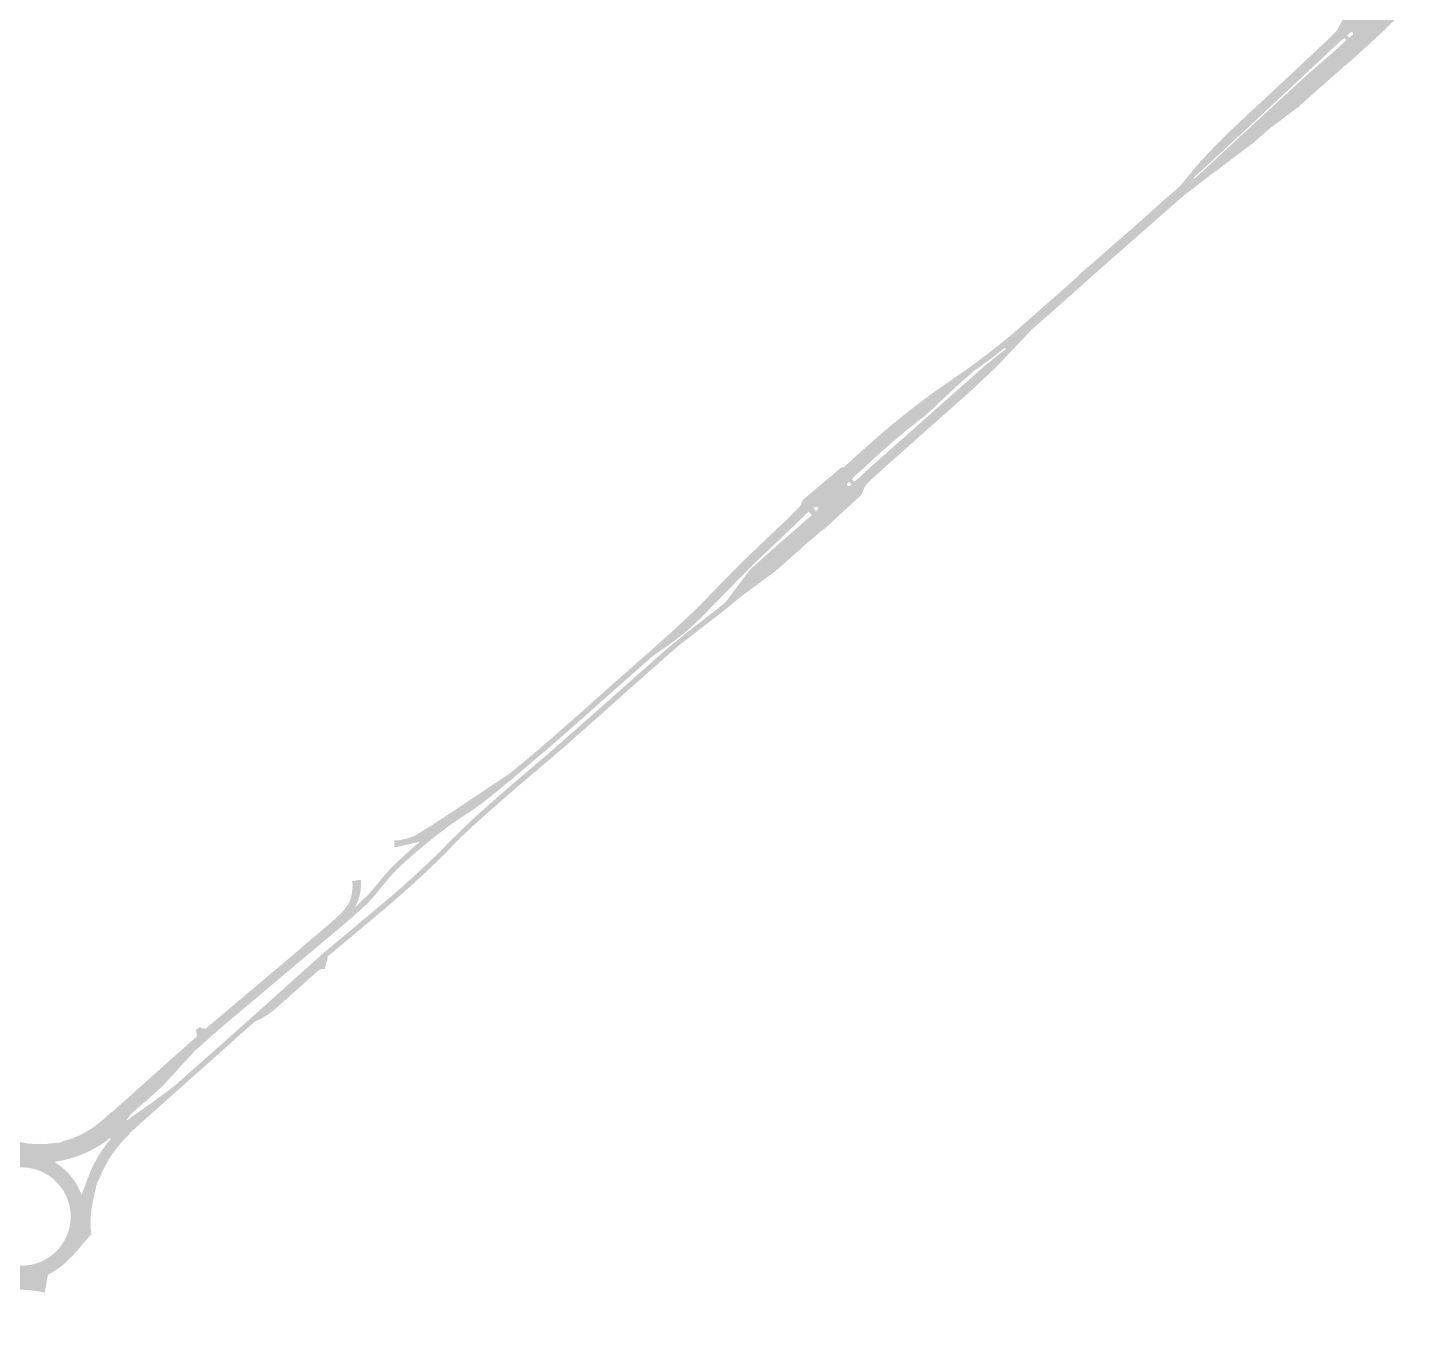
# Model space of a CAD drawing. Header units: inches. Extents: x 96913 to 101138, y 436495 to 440829.
# Drawn here: x 98692 to 99771, y 437632 to 438643 of the extents above; entities that cross this region are included whole.
import ezdxf

# ---------------------------------------------------------------- set-up
doc = ezdxf.new("R2010")
doc.units = ezdxf.units.IN
doc.header["$MEASUREMENT"] = 0

msp = doc.modelspace()

# ---------------------------------------------------------------- hatches: boundary and pattern name
h = msp.add_hatch(color=256)
h.paths.add_polyline_path([(99610, 438519.8), (99606.9, 438524), (99608.1, 438525.1), (99608.1, 438525.1), (99608.2, 438525.3), (99608.2, 438525.3), (99615.2, 438531.7), (99635.8, 438550.8), (99654.7, 438568.2), (99674.6, 438586.5), (99686.5, 438597.4), (99692.4, 438602.9), (99695.6, 438605.8), (99701.6, 438611), (99713.9, 438621.8), (99723.8, 438630.6), (99726.9, 438633.4), (99725.3, 438635.3), (99722.1, 438632.5), (99721.3, 438631.7), (99715.9, 438637.4), (99716.8, 438638.3), (99718.5, 438640), (99718.9, 438640.4), (99719.2, 438640.8), (99719.5, 438641.2), (99719.8, 438641.6), (99720, 438642), (99721.3, 438644.5), (99721.6, 438645.1), (99723, 438647.5), (99723, 438647.4), (99723.9, 438649.5), (99736.2, 438660.3), (99736.9, 438659.3), (99737.1, 438659.1), (99737.5, 438658.9), (99738, 438658.9), (99738.4, 438659.1), (99738.6, 438659.5), (99738.7, 438659.9), (99738.6, 438660.3), (99737.7, 438661.6), (99753.3, 438676), (99753.4, 438676), (99763.6, 438665.2), (99760.4, 438662.4), (99762.4, 438660.2), (99765.5, 438663), (99771, 438656.9), (99770.8, 438656.7), (99770.6, 438656.5), (99770.4, 438656.2), (99770.1, 438655.8), (99769.9, 438655.3), (99769.6, 438654.9), (99769.4, 438654.5), (99769.2, 438654), (99769, 438653.6), (99768.9, 438653.2), (99753.4, 438638.2), (99733.3, 438619.9), (99733.1, 438619.7), (99732.5, 438619.2), (99729.2, 438616.3), (99717.7, 438606.3), (99710.5, 438600), (99710.3, 438599.8), (99707.9, 438597.7), (99706.2, 438596.3), (99698.1, 438589), (99696.8, 438587.8), (99690.1, 438581.9), (99689.4, 438581.2), (99688.6, 438580.6), (99680.8, 438574.8), (99679.2, 438573.5), (99672.3, 438568.3), (99667.2, 438564.5), (99665.6, 438563.2), (99664.5, 438562.4), (99662.1, 438560.2), (99655.9, 438554.6), (99655, 438553.8), (99647.3, 438548), (99638.8, 438541.6), (99633.7, 438537.7), (99631.6, 438536.1), (99620.3, 438527.7), (99614.5, 438523.2), (99611.7, 438521.1), (99610, 438519.8)], flags=0)
h.paths.add_polyline_path([(99729.1, 438635.3), (99731.6, 438637.3), (99731.7, 438637.5), (99731.7, 438637.5), (99731.8, 438637.5), (99731.8, 438637.5), (99731.8, 438637.5), (99731.8, 438637.5), (99731.8, 438637.5), (99731.9, 438637.6), (99731.9, 438637.6), (99731.9, 438637.6), (99732, 438637.8), (99732.2, 438638.1), (99732.3, 438638.6), (99732.3, 438638.8), (99732.2, 438638.8), (99732.2, 438638.8), (99732.2, 438638.9), (99732.2, 438639), (99732.1, 438639.4), (99731.8, 438639.7), (99731.4, 438639.9), (99730.9, 438639.9), (99730.5, 438639.8), (99727.5, 438637.2), (99729.1, 438635.3)], flags=0)
h.paths.add_polyline_path([(99758.3, 438656.8), (99758.7, 438656.9), (99759.1, 438657.1), (99759.3, 438657.2), (99760.3, 438658.1), (99758.3, 438660.3), (99757.7, 438659.8), (99757.2, 438659.4), (99757.2, 438659.3), (99757.2, 438659.3), (99757.2, 438659.3), (99757.2, 438659.3), (99757.2, 438659.3), (99757.1, 438659.3), (99757.1, 438659.2), (99757.1, 438659.2), (99757.1, 438659.2), (99757.1, 438659.2), (99756.9, 438659), (99756.8, 438658.6), (99756.8, 438658.1), (99756.9, 438657.7), (99757.1, 438657.3), (99757.4, 438657), (99757.8, 438656.9), (99758.3, 438656.8)], flags=0)
for points in [[(99675, 438588.5), (99656.1, 438570.8), (99651, 438566.1), (99642.2, 438557.9), (99622.4, 438539.6), (99607.5, 438525.9), (99607.4, 438525.6), (99607.5, 438525.3), (99607.7, 438525.1), (99608.1, 438525.1), (99606.9, 438524), (99603.9, 438528.1), (99607.1, 438531.9), (99607.1, 438532.1), (99611.2, 438536.8), (99613.2, 438539.1), (99623.1, 438549.5), (99623.8, 438550.3), (99630.2, 438556.7), (99634.2, 438560.7), (99634.8, 438561.3), (99644.4, 438570.3), (99654.4, 438579.7), (99660.2, 438585.1), (99661.7, 438586.5), (99661.8, 438586.5), (99664.4, 438589), (99682.7, 438606), (99707.9, 438629.7), (99710.6, 438632.2), (99715.9, 438637.4), (99721.3, 438631.7), (99717.4, 438628.2), (99715.5, 438626.5), (99710.1, 438621.3), (99700.6, 438612.5), (99690.4, 438602.9), (99675, 438588.5)], [(99498.2, 438422.4), (99491.6, 438416.6), (99491.6, 438416.6), (99481.9, 438408.1), (99481.2, 438407.4), (99478.5, 438404.7), (99473.5, 438399.6), (99470.9, 438396.8), (99467.9, 438393.6), (99464.8, 438390.2), (99462.5, 438387.9), (99459.6, 438391.2), (99459.7, 438391.6), (99459.6, 438391.9), (99459.3, 438392.1), (99458.9, 438392.1), (99456.2, 438390), (99450.2, 438385.3), (99448.6, 438384), (99442.9, 438379.9), (99440.5, 438378.1), (99435.6, 438374.7), (99435, 438374.2), (99432, 438377.5), (99433.1, 438378.3), (99438.7, 438382.4), (99443.8, 438386.2), (99447.7, 438389.2), (99454.3, 438394.4), (99460.1, 438399.1), (99463.8, 438402.2), (99467.8, 438405.5), (99472.9, 438410), (99499.6, 438433.5), (99508.5, 438441.3), (99515.9, 438448), (99516.3, 438448.4), (99516.7, 438448.8), (99517.1, 438449.2), (99517.5, 438449.6), (99517.8, 438450), (99518.2, 438450.4), (99518.6, 438450.9), (99528.4, 438459.1), (99542.3, 438471.4), (99554.9, 438482.3), (99557.4, 438484.5), (99566.9, 438492.9), (99582.9, 438507.3), (99585.8, 438509.7), (99591.8, 438514.9), (99594.1, 438516.9), (99596.9, 438519.6), (99599.1, 438522.2), (99602.2, 438526.2), (99603.9, 438528.1), (99606.9, 438524), (99610, 438519.8), (99609.6, 438519.4), (99604.1, 438515.3), (99601.5, 438513.3), (99598.8, 438511.1), (99596, 438508.7), (99586.1, 438500), (99586.1, 438500), (99575.4, 438490.6), (99543.7, 438462.8), (99522.8, 438444.3), (99510.9, 438433.7), (99498.2, 438422.4)], [(99341.9, 438292.2), (99334.5, 438300.2), (99336.8, 438302.3), (99344.7, 438309.5), (99351.6, 438315.6), (99356.6, 438320), (99357.8, 438321.1), (99363.8, 438326.3), (99364.3, 438326.8), (99374.3, 438335.1), (99375.1, 438335.7), (99380.7, 438340.2), (99385.5, 438344), (99386.3, 438344.6), (99396.2, 438352.2), (99399.3, 438354.5), (99408, 438360.7), (99409.2, 438361.5), (99417.3, 438367.2), (99417.3, 438367.2), (99425.4, 438372.8), (99425.4, 438372.8), (99429.6, 438375.7), (99432, 438377.5), (99435, 438374.2), (99433.3, 438372.8), (99429.1, 438369.1), (99423, 438363.7), (99420.6, 438361.5), (99410.6, 438352.1), (99398.9, 438341.2), (99397.3, 438339.8), (99395.6, 438338.4), (99392.7, 438336.2), (99379.8, 438325.8), (99371.2, 438318.6), (99364.3, 438312.5), (99358.4, 438307.3), (99355.7, 438304.9), (99352.8, 438302.2), (99350.7, 438300.2), (99347.1, 438296.8), (99341.9, 438292.2)], [(98802.7, 437818), (98800, 437815), (98799, 437814.1), (98798.1, 437813.1), (98797.1, 437812.2), (98796.9, 437812), (98793.4, 437808.9), (98788.9, 437804.8), (98787.4, 437803.5), (98787.3, 437803.4), (98779.6, 437811.7), (98784.8, 437816.3), (98790.2, 437821.1), (98796.8, 437827), (98805.1, 437834.4), (98820.9, 437848.4), (98824.5, 437851.5), (98824.8, 437852), (98825.1, 437852.4), (98825.3, 437852.8), (98825.4, 437853.2), (98825.4, 437853.9), (98825.3, 437854.4), (98825.2, 437855), (98825, 437855.6), (98824.8, 437856.2), (98824.6, 437856.8), (98824.4, 437857.3), (98827.5, 437859.7), (98827.7, 437859.6), (98828.1, 437859.4), (98828.5, 437859.2), (98828.9, 437859), (98829.3, 437858.8), (98829.7, 437858.7), (98830.1, 437858.6), (98830.7, 437858.5), (98831.3, 437858.4), (98831.8, 437858.4), (98832.2, 437858.5), (98832.6, 437858.7), (98836.6, 437862.2), (98845.7, 437869.8), (98868.6, 437889.1), (98869.6, 437889.9), (98874.5, 437884.6), (98865.5, 437877), (98846.4, 437861), (98841.1, 437856.4), (98825.1, 437842.3), (98823.6, 437841), (98820.6, 437837.6), (98810.2, 437826.2), (98802.7, 437818)], [(98770.7, 437786.9), (98757.7, 437772.7), (98757.5, 437772.7), (98757.4, 437772.8), (98757.2, 437772.7), (98756.1, 437771.8), (98755.1, 437771), (98754.1, 437770.3), (98753, 437769.5), (98752, 437768.8), (98750.9, 437768.1), (98750, 437767.5), (98749.1, 437766.9), (98748.1, 437766.3), (98747.1, 437765.7), (98746.2, 437765.2), (98745.2, 437764.6), (98742.2, 437763), (98739.2, 437761.5), (98737.7, 437760.9), (98736.2, 437760.2), (98734.6, 437759.6), (98733, 437759), (98730, 437757.9), (98726.9, 437756.9), (98726.5, 437756.8), (98719.9, 437769.6), (98719.8, 437770.1), (98720.8, 437770.3), (98721.8, 437770.6), (98722.8, 437770.9), (98723.7, 437771.2), (98724.7, 437771.5), (98725.7, 437771.8), (98727.7, 437772.5), (98728.7, 437772.9), (98729.7, 437773.3), (98730.7, 437773.7), (98731.7, 437774.1), (98732.7, 437774.5), (98733.7, 437775), (98734.6, 437775.4), (98735.6, 437775.9), (98736.5, 437776.4), (98737.5, 437777), (98738.4, 437777.5), (98739.5, 437778.1), (98740.6, 437778.8), (98741.7, 437779.5), (98742.8, 437780.2), (98743.8, 437780.9), (98744.9, 437781.6), (98745.9, 437782.4), (98747.8, 437783.8), (98749.6, 437785.3), (98751.4, 437786.8), (98758.8, 437793.5), (98759, 437793.3), (98759.2, 437793.2), (98759.3, 437793.3), (98760.7, 437794.7), (98760.9, 437794.9), (98779, 437811.1), (98779.6, 437811.7), (98787.3, 437803.4), (98776.1, 437793.7), (98773.9, 437791.8), (98773.2, 437791.1), (98770.6, 437787.2), (98770.6, 437787), (98770.7, 437786.9)]]:
    msp.add_hatch(color=256).paths.add_polyline_path(points, flags=0)
h = msp.add_hatch(color=256)
h.paths.add_polyline_path([(98748.2, 437739.2), (98741, 437744.1), (98741.1, 437744.4), (98741.6, 437745.8), (98742.2, 437747.2), (98742.8, 437748.7), (98743.5, 437750), (98744.2, 437751.4), (98746.1, 437755), (98747.3, 437757.3), (98748.7, 437759.5), (98749.9, 437761.4), (98751.1, 437763.3), (98752.4, 437765.1), (98753.8, 437767), (98755.1, 437768.8), (98755.7, 437769.4), (98756.2, 437770.1), (98756.8, 437770.7), (98757.3, 437771.4), (98757.9, 437772.2), (98757.7, 437772.7), (98770.7, 437786.9), (98770.9, 437786.8), (98777.7, 437791.6), (98794.1, 437803.3), (98803.9, 437810.5), (98808.4, 437814.1), (98817.4, 437822.1), (98838.6, 437840.8), (98847.9, 437849.1), (98862, 437861.6), (98872, 437870.6), (98887.3, 437884.2), (98919, 437912.7), (98923.5, 437916.7), (98925, 437918.1), (98927.3, 437920), (98945.1, 437934.8), (98973.4, 437958.5), (98984.8, 437968.2), (98990.2, 437973.1), (98995.7, 437978.1), (98998.1, 437980.2), (99000.4, 437982.4), (99010.6, 437992), (99015.6, 437996.9), (99020.5, 438001.9), (99022.9, 438004.4), (99027.6, 438009), (99029.7, 438011.1), (99031.9, 438013.2), (99040.5, 438021.5), (99045.7, 438026.3), (99050.9, 438030.9), (99056.2, 438035.6), (99061.4, 438040.2), (99069, 438046.8), (99076.6, 438053.3), (99084.2, 438059.8), (99091.8, 438066.3), (99099.5, 438072.8), (99106.3, 438078.7), (99116.8, 438088), (99127.3, 438097.2), (99137.8, 438106.5), (99148.3, 438115.8), (99158.9, 438125.1), (99165.3, 438130.9), (99170.8, 438135.8), (99183.4, 438146.8), (99183.4, 438146.8), (99191.1, 438153.7), (99195.1, 438157.1), (99204.1, 438164.6), (99215.1, 438173.2), (99226.2, 438181.8), (99236.4, 438189.8), (99237.2, 438190.4), (99238.3, 438191.3), (99238.4, 438191.4), (99239, 438192), (99239.6, 438192.6), (99240.3, 438193.3), (99240.7, 438193.8), (99241, 438194.3), (99241.4, 438194.7), (99249.8, 438205.9), (99258.8, 438217.9), (99258.9, 438218), (99259, 438218.1), (99259.1, 438218.2), (99259.2, 438218.4), (99259.3, 438218.5), (99259.4, 438218.6), (99259.5, 438218.7), (99259.6, 438218.8), (99259.7, 438218.9), (99259.8, 438219), (99259.9, 438219.1), (99260, 438219.2), (99260.2, 438219.3), (99270.6, 438228.6), (99281.1, 438237.9), (99291.6, 438247.1), (99307.7, 438261.2), (99305.2, 438263.9), (99292.8, 438251.9), (99287, 438246.4), (99279, 438238.8), (99269.6, 438229.9), (99266.7, 438227.2), (99261.3, 438222), (99258.8, 438219.5), (99249, 438209.5), (99239.2, 438199.5), (99229.5, 438189.5), (99223.9, 438183.8), (99221.1, 438180.9), (99218.2, 438178.2), (99215.4, 438175.4), (99212.4, 438172.8), (99209.4, 438170.1), (99206.3, 438167.6), (99200.8, 438163.3), (99195.9, 438159.7), (99192.7, 438157.4), (99186.9, 438153.5), (99186.1, 438152.9), (99185.3, 438152.3), (99184.4, 438151.7), (99183.6, 438151.1), (99182.9, 438150.5), (99182.1, 438149.9), (99181.3, 438149.2), (99180.6, 438148.5), (99171.6, 438140.6), (99163.3, 438133.2), (99161.1, 438131.3), (99150.6, 438122), (99140.1, 438112.7), (99129.6, 438103.4), (99119.1, 438094.1), (99108.5, 438084.8), (99097.9, 438075.6), (99092.5, 438071.1), (99087.1, 438066.6), (99081.8, 438062), (99076.4, 438057.5), (99071.1, 438053), (99065.6, 438048.6), (99060.3, 438044.1), (99054.8, 438039.7), (99049.2, 438035.4), (99043.6, 438031.3), (99037.8, 438027.3), (99031.9, 438023.5), (99026.1, 438019.5), (99020.4, 438015.4), (99016, 438012.1), (99009.3, 438006.8), (99003.9, 438002.4), (98996.2, 437995.9), (98993.8, 437993.9), (98987.9, 437988.6), (98985.3, 437986.3), (98980.1, 437981.1), (98978.4, 437979.2), (98976.6, 437977.3), (98973.4, 437973.4), (98967.7, 437966.4), (98965.2, 437963.3), (98964.1, 437962.1), (98963, 437960.8), (98961.9, 437959.6), (98959.8, 437957.4), (98958.4, 437956), (98956.9, 437954.6), (98952.5, 437950.5), (98950.2, 437948.6), (98947.2, 437945.9), (98944.2, 437943.3), (98942, 437941.3), (98926.6, 437928.4), (98892.9, 437900.1), (98874.5, 437884.6), (98869.6, 437889.9), (98888, 437905.5), (98895.8, 437912), (98910.5, 437924.6), (98926.9, 437938.5), (98934.1, 437944.7), (98936.1, 437946.6), (98937, 437947.5), (98937.9, 437948.3), (98939.4, 437950), (98940.1, 437950.8), (98940.8, 437951.7), (98941.5, 437952.5), (98941.9, 437953.1), (98942.3, 437953.7), (98942.7, 437954.2), (98943.1, 437954.8), (98943.5, 437955.4), (98943.9, 437956), (98944.1, 437956.4), (98944.4, 437956.8), (98944.8, 437957.5), (98945.1, 437958.2), (98945.4, 437958.9), (98945.7, 437959.6), (98945.9, 437960.1), (98946, 437960.5), (98946.2, 437961), (98946.3, 437961.4), (98946.4, 437961.9), (98946.5, 437962.3), (98946.8, 437963.7), (98947, 437965.1), (98947.1, 437966.5), (98947.3, 437967.9), (98947.4, 437969.3), (98947.5, 437971.2), (98947.4, 437971.8), (98947.4, 437972.5), (98947.3, 437973), (98947.1, 437974.1), (98950.1, 437974.6), (98953.6, 437975.1), (98954.2, 437975.2), (98954.2, 437975.1), (98954.1, 437974), (98954.1, 437973), (98954.1, 437971), (98954.1, 437970.3), (98954, 437969.5), (98953.9, 437968.7), (98953.9, 437967.9), (98953.8, 437967.1), (98953.6, 437965.6), (98953.4, 437965), (98953.3, 437964.3), (98953.2, 437963.6), (98953, 437963), (98952.9, 437962.3), (98952.7, 437961.6), (98952.5, 437961), (98952.3, 437960.3), (98952.1, 437959.7), (98951.9, 437959), (98951.6, 437958.4), (98951.4, 437957.8), (98951.1, 437957.1), (98950.9, 437956.5), (98950.6, 437955.9), (98950.3, 437955.3), (98950, 437954.8), (98949.9, 437954.4), (98950.2, 437954.4), (98951.2, 437955.3), (98960.5, 437964.3), (98962, 437966), (98963.5, 437967.8), (98967.6, 437972.7), (98971.9, 437977.8), (98974.3, 437980.7), (98976.8, 437983.4), (98978.1, 437984.8), (98979.3, 437986.1), (98980.7, 437987.5), (98982, 437988.8), (98983.4, 437990), (98986, 437992.4), (98990.4, 437996.4), (98991.6, 437997.5), (98993.5, 437999.2), (98996.8, 438002), (98999.1, 438004), (98999.7, 438004.6), (99000, 438005.1), (98999.5, 438004.9), (98994.7, 438003.8), (98988.8, 438002.4), (98985.3, 438001.6), (98983.4, 438001.2), (98981.5, 438000.9), (98980.2, 438000.6), (98980.2, 438003.3), (98980.2, 438006.3), (98982.3, 438006.1), (98984.2, 438006.3), (98987, 438006.8), (98989, 438007.2), (98990.5, 438007.6), (98992, 438008.1), (98994, 438008.7), (98994.9, 438009.1), (98995.6, 438009.4), (98996.2, 438009.7), (98996.7, 438010), (98997.2, 438010.2), (98997.7, 438010.5), (98998.2, 438010.8), (98998.7, 438011.2), (99001, 438012.6), (99002.1, 438013.3), (99003.9, 438014.4), (99010.3, 438018.4), (99018, 438023.4), (99030.2, 438031.4), (99042.4, 438039.6), (99054.5, 438047.7), (99066.6, 438055.8), (99071.1, 438058.8), (99071.8, 438059.4), (99083.1, 438068.7), (99094.3, 438078.1), (99105.4, 438087.7), (99116.3, 438097.3), (99127.4, 438107), (99138.3, 438116.8), (99149.2, 438126.5), (99160.2, 438136.2), (99160.5, 438136.4), (99171.1, 438145.9), (99182.2, 438155.6), (99191.6, 438164), (99194.3, 438166.4), (99196.9, 438168.8), (99207.7, 438178.7), (99213.8, 438184.4), (99223.1, 438193.6), (99233.7, 438204.7), (99244.6, 438215.8), (99248.9, 438220.2), (99249.9, 438221.2), (99251, 438222.3), (99252, 438223.3), (99261.9, 438232.8), (99271.6, 438242.1), (99282.3, 438252.2), (99289.8, 438259.2), (99290.5, 438259.8), (99290.4, 438259.9), (99292, 438261.5), (99294.8, 438264.2), (99296, 438265.4), (99296.6, 438266), (99297, 438266.4), (99297.4, 438266.8), (99297.8, 438267.3), (99298.2, 438267.8), (99298.5, 438268.3), (99298.9, 438268.8), (99299.1, 438269.1), (99299.3, 438269.6), (99299.5, 438270.1), (99299.6, 438270.4), (99300.7, 438273.1), (99330.5, 438298.2), (99331, 438298.3), (99331.5, 438298.4), (99332, 438298.6), (99332.5, 438298.7), (99332.9, 438299), (99333.3, 438299.2), (99333.6, 438299.4), (99334, 438299.7), (99334.2, 438299.9), (99334.5, 438300.2), (99334.5, 438300.2), (99334.5, 438300.2), (99341.9, 438292.2), (99339.1, 438289.3), (99341.1, 438287.2), (99344.1, 438289.9), (99348.7, 438294.2), (99352.4, 438297.6), (99355.4, 438300.2), (99367, 438310.5), (99398, 438338), (99432.3, 438368.4), (99441.9, 438376.9), (99443.7, 438378.4), (99446.7, 438380.9), (99450.6, 438384.1), (99452.1, 438385.4), (99454.5, 438387.3), (99459.5, 438391.2), (99462.5, 438387.9), (99455.2, 438380.2), (99449.5, 438374.6), (99444.5, 438369.8), (99430, 438356.4), (99426.7, 438353.4), (99417.1, 438344.9), (99407.9, 438336.8), (99399.5, 438329.4), (99387.1, 438318.3), (99368.2, 438301.6), (99360.9, 438295), (99354.5, 438289.2), (99352.5, 438287.2), (99351, 438285.6), (99349.9, 438284.3), (99349.7, 438284), (99349.1, 438282.7), (99348.4, 438281.2), (99347.8, 438280), (99347.7, 438279.6), (99346.9, 438278.1), (99346.7, 438277.5), (99346.6, 438277), (99317.8, 438250.5), (99316, 438249.4), (99314.1, 438247.8), (99306.5, 438241.2), (99306.4, 438241.4), (99306, 438241), (99287.7, 438224.7), (99278.8, 438216.8), (99278.3, 438216.5), (99262.2, 438204.7), (99252.6, 438197.6), (99252.3, 438197.3), (99252.1, 438197.2), (99239.8, 438187.1), (99238.2, 438185.8), (99233.5, 438182.1), (99231.9, 438180.9), (99218.4, 438170.5), (99205.5, 438160.5), (99202.4, 438158), (99199.3, 438155.4), (99183.9, 438141.8), (99168.1, 438127.8), (99164.1, 438124.3), (99144.8, 438107), (99129.2, 438093.2), (99113.1, 438079), (99087.7, 438057.3), (99075.5, 438047), (99065.6, 438038.4), (99050.8, 438025.4), (99045.1, 438020.2), (99043.1, 438018.5), (99031.6, 438007.7), (99027.7, 438003.7), (99025.6, 438001.5), (99024.3, 438000.1), (99021.2, 437996.9), (99005.8, 437981.9), (98999.6, 437976.2), (98992.5, 437969.7), (98986.1, 437964), (98981.8, 437960.3), (98978.9, 437957.8), (98973.6, 437953.2), (98969.9, 437950.1), (98954.7, 437937.4), (98953.9, 437936.8), (98947.3, 437931.2), (98928.1, 437915.2), (98927.9, 437915), (98927.7, 437914.7), (98927.6, 437914.3), (98927.7, 437913.9), (98928, 437913.6), (98927.1, 437910.7), (98925.6, 437905.3), (98924.8, 437905.3), (98924.2, 437905.3), (98923.8, 437905.2), (98923.3, 437905.2), (98922.8, 437905), (98922.4, 437904.9), (98921.9, 437904.7), (98921.5, 437904.5), (98921.1, 437904.3), (98920.8, 437904.1), (98920.4, 437903.8), (98920, 437903.6), (98918.6, 437902.3), (98910.2, 437894.7), (98899.8, 437885.4), (98890.2, 437876.9), (98887.1, 437874.1), (98885.7, 437872.9), (98884.2, 437871.8), (98881.7, 437870), (98880.8, 437869.3), (98879.8, 437868.7), (98878.8, 437868.1), (98877.8, 437867.5), (98876.8, 437866.9), (98875.7, 437866.3), (98874.7, 437865.8), (98873.6, 437865.3), (98872.6, 437864.8), (98871.3, 437864.1), (98870.9, 437863.9), (98870.4, 437863.6), (98869.9, 437863.2), (98869.5, 437862.9), (98869.1, 437862.5), (98868.8, 437862.2), (98865.2, 437859), (98864.7, 437858.6), (98863.7, 437857.7), (98774.4, 437778.1), (98772.7, 437776.7), (98773, 437776.3), (98771.2, 437774.5), (98769.4, 437772.7), (98766.3, 437769.3), (98764.9, 437767.8), (98763.6, 437766.1), (98762.3, 437764.5), (98761, 437762.8), (98760, 437761.4), (98759, 437760), (98758, 437758.6), (98757.1, 437757.2), (98756.2, 437755.7), (98755.3, 437754.2), (98754.5, 437752.7), (98753.7, 437751.3), (98752.9, 437749.8), (98752.1, 437748.3), (98751.4, 437746.8), (98750.7, 437745.3), (98750, 437743.7), (98748.2, 437739.2)], flags=0)
h.paths.add_polyline_path([(99311, 438264.2), (99312.2, 438265.3), (99312.3, 438265.5), (99312.3, 438265.5), (99312.4, 438265.7), (99312.5, 438266.1), (99312.5, 438266.5), (99312.4, 438266.9), (99312.1, 438267.3), (99311.8, 438267.5), (99311.4, 438267.7), (99311, 438267.7), (99310.6, 438267.6), (99310.4, 438267.5), (99309.2, 438266.9), (99308.9, 438266.7), (99309.5, 438266), (99311, 438264.2)], flags=0)
h.paths.add_polyline_path([(99336.9, 438283.9), (99337.3, 438283.9), (99337.6, 438284.1), (99338.8, 438285.2), (99336.9, 438287.2), (99335.5, 438285.8), (99335.4, 438285.5), (99335.3, 438285.1), (99335.4, 438284.7), (99335.7, 438284.3), (99335.9, 438284.2), (99336.1, 438284.1), (99336.5, 438283.9), (99336.9, 438283.9)], flags=0)
h = msp.add_hatch(color=256)
h.paths.add_polyline_path([(98711.4, 437667.1), (98708.7, 437665.7), (98708.3, 437665.4), (98708.5, 437665), (98707.8, 437661.6), (98707.6, 437660.4), (98706, 437651.8), (98706, 437651.4), (98704, 437651.9), (98702, 437652.3), (98700, 437652.6), (98698, 437652.9), (98696.6, 437653.1), (98694.6, 437653.3), (98692.7, 437653.4), (98690.7, 437653.6), (98688.7, 437653.7), (98686.8, 437653.7), (98684.8, 437653.7), (98682.8, 437653.7), (98681.3, 437653.6), (98679.4, 437653.5), (98677.4, 437653.4), (98675.5, 437653.2), (98673.5, 437653), (98671.6, 437652.7), (98669.7, 437652.4), (98667.8, 437652.1), (98666.2, 437651.8), (98664.2, 437651.4), (98663.1, 437651.2), (98661.4, 437650.8), (98659.6, 437650.3), (98657.9, 437649.8), (98656.2, 437649.3), (98654.5, 437648.7), (98652.9, 437648.1), (98649.4, 437646.8), (98647.6, 437646), (98645.8, 437645.2), (98644, 437644.4), (98642.2, 437643.5), (98640.5, 437642.6), (98638.7, 437641.7), (98637, 437640.7), (98635.3, 437639.7), (98633.6, 437638.7), (98632, 437637.7), (98630.3, 437636.6), (98628.7, 437635.5), (98627.1, 437634.3), (98625.5, 437633.2), (98624, 437632), (98623.7, 437632.3), (98616.2, 437640.3), (98620.5, 437644), (98621.9, 437645.2), (98623.3, 437646.4), (98624.8, 437647.6), (98626.2, 437648.7), (98627.7, 437649.8), (98628.9, 437650.7), (98630.8, 437651.9), (98632.2, 437652.8), (98633.6, 437653.7), (98635, 437654.6), (98636.5, 437655.5), (98637.9, 437656.3), (98639.4, 437657.1), (98640.9, 437657.8), (98643.8, 437659.1), (98645.1, 437659.7), (98646.4, 437660.2), (98647.7, 437660.7), (98649.1, 437661.2), (98650.4, 437661.7), (98651.8, 437662.1), (98653.2, 437662.5), (98658.3, 437663.8), (98659.5, 437664.1), (98662.2, 437664.5), (98664.7, 437664.8), (98665.2, 437664.9), (98660, 437669.3), (98659.2, 437670), (98658.3, 437670.7), (98657.4, 437671.4), (98656.5, 437672.2), (98655.5, 437672.9), (98654.7, 437673.7), (98653.8, 437674.5), (98652.9, 437675.3), (98651.5, 437676.7), (98650.9, 437677.4), (98650.3, 437678), (98649.7, 437678.7), (98649.1, 437679.4), (98648.6, 437680.1), (98648, 437680.8), (98647.2, 437681.8), (98646.5, 437682.8), (98645.8, 437683.9), (98645, 437684.9), (98644.3, 437686), (98644, 437686.6), (98643.6, 437687.3), (98643.2, 437688), (98642.9, 437688.7), (98642.5, 437689.4), (98642.2, 437690), (98641.9, 437690.7), (98641.6, 437691.4), (98641.3, 437692.2), (98640.3, 437695), (98639, 437703.5), (98636.5, 437697.9), (98628.3, 437681.6), (98626.8, 437678.8), (98625.2, 437676), (98623.6, 437673.3), (98622, 437670.6), (98620.3, 437667.9), (98618.6, 437665.2), (98616.8, 437662.6), (98615, 437660), (98613.1, 437657.4), (98611.2, 437654.9), (98609.2, 437652.4), (98607.2, 437649.9), (98602.1, 437655.3), (98601.8, 437655.7), (98603.6, 437657.9), (98605.4, 437660.1), (98607.1, 437662.4), (98608.8, 437664.7), (98610.4, 437667.1), (98612, 437669.5), (98613.6, 437671.9), (98615.1, 437674.3), (98616.6, 437676.8), (98618, 437679.3), (98619.4, 437681.8), (98620.8, 437684.3), (98622.1, 437686.9), (98623.3, 437689.4), (98624.5, 437692), (98625.7, 437694.7), (98626.8, 437697.3), (98628.9, 437702.9), (98630, 437705.8), (98631, 437708.8), (98631.9, 437711.8), (98632.8, 437714.7), (98633.6, 437717.7), (98634.3, 437720.8), (98634.7, 437722.6), (98635.1, 437724.4), (98635.5, 437726.3), (98635.8, 437728.1), (98636.1, 437730), (98636.4, 437731.8), (98636.6, 437733.7), (98636.8, 437735.6), (98637, 437737.5), (98637.1, 437739.3), (98637.2, 437741.2), (98637.2, 437743.1), (98649.4, 437743.2), (98650.6, 437744.4), (98651.1, 437745), (98651.7, 437745.7), (98652.3, 437746.3), (98652.9, 437746.9), (98653.4, 437747.4), (98654, 437748), (98654.7, 437748.6), (98655.3, 437749.1), (98655.9, 437749.6), (98656.5, 437750.2), (98657.2, 437750.7), (98657.8, 437751.2), (98658.5, 437751.7), (98659.2, 437752.2), (98659.9, 437752.6), (98660.6, 437753.1), (98661.3, 437753.5), (98662, 437754), (98662.7, 437754.4), (98663.4, 437754.8), (98664.9, 437755.6), (98665.7, 437756), (98666.6, 437756.4), (98667.4, 437756.8), (98668.2, 437757.1), (98669, 437757.5), (98669.9, 437757.8), (98670.7, 437758.1), (98671.6, 437758.4), (98672.4, 437758.7), (98673.3, 437759), (98674.1, 437759.2), (98675, 437759.5), (98675.9, 437759.7), (98676.8, 437759.9), (98677.6, 437760.1), (98678.5, 437760.3), (98679.4, 437760.4), (98681.7, 437760.8), (98681.7, 437760.8), (98681.7, 437760.8), (98681.7, 437760.8), (98681.7, 437760.8), (98681.7, 437760.8), (98681.7, 437760.8), (98681.7, 437760.8), (98681.7, 437760.8), (98681.9, 437760.8), (98682, 437761), (98685.6, 437769.5), (98685.8, 437769.9), (98686.9, 437769.6), (98688.4, 437769.2), (98690, 437768.9), (98691.6, 437768.6), (98692.7, 437768.4), (98695.2, 437768.2), (98697, 437768.1), (98698.7, 437768), (98700.4, 437768), (98702.1, 437768), (98704, 437768), (98705.8, 437768), (98707.7, 437768.1), (98709.6, 437768.3), (98711.5, 437768.5), (98713.5, 437768.8), (98715.5, 437769.2), (98715.5, 437768.7), (98717, 437769), (98718.4, 437769.3), (98719.9, 437769.6), (98726.5, 437756.8), (98722.4, 437755.7), (98719.6, 437755.1), (98717.9, 437754.8), (98714.4, 437754.1), (98714.1, 437753.6), (98714.8, 437753.2), (98715.2, 437752.9), (98715.9, 437752.4), (98716.6, 437752), (98717.3, 437751.5), (98718, 437751), (98718.7, 437750.5), (98719.3, 437749.9), (98720, 437749.4), (98720.6, 437748.9), (98721.2, 437748.3), (98721.9, 437747.7), (98722.5, 437747.2), (98723.1, 437746.6), (98723.7, 437746), (98724.2, 437745.4), (98724.8, 437744.8), (98725.4, 437744.1), (98725.9, 437743.5), (98726.5, 437742.8), (98727, 437742.2), (98727.5, 437741.5), (98728, 437740.8), (98728.5, 437740.2), (98729, 437739.5), (98729.5, 437738.8), (98729.9, 437738.1), (98730.4, 437737.3), (98730.8, 437736.6), (98731.3, 437735.9), (98731.7, 437735.1), (98732.1, 437734.4), (98732.5, 437733.6), (98732.8, 437732.9), (98733.2, 437732.1), (98733.6, 437731.3), (98733.9, 437730.5), (98734.2, 437729.7), (98734.6, 437728.7), (98735.2, 437728.6), (98735.3, 437729), (98737.4, 437734.6), (98739.3, 437739.9), (98741, 437744.1), (98747.9, 437739.4), (98746.1, 437734.3), (98746.5, 437734.2), (98746.2, 437733.3), (98745.6, 437731.3), (98745.1, 437729.2), (98744.6, 437727.2), (98743.8, 437723.2), (98743.4, 437721.4), (98743.1, 437719.5), (98742.9, 437717.7), (98742.6, 437715.8), (98742.4, 437713.9), (98742.3, 437712), (98742.1, 437710.2), (98742.1, 437708.3), (98742, 437706.6), (98742, 437705), (98742.1, 437703.3), (98742.1, 437701.6), (98742.2, 437700), (98742.2, 437699.8), (98742.3, 437698.9), (98742.5, 437697.3), (98742, 437696.8), (98730.8, 437683.6), (98730.3, 437683.1), (98727.3, 437679.5), (98726.8, 437679.8), (98726.2, 437679.1), (98725.7, 437678.5), (98725.2, 437677.9), (98724.6, 437677.3), (98724.1, 437676.7), (98723.6, 437676.1), (98723, 437675.6), (98722.4, 437675), (98721.8, 437674.5), (98721.2, 437673.9), (98720.6, 437673.4), (98720, 437672.9), (98719.4, 437672.4), (98718.7, 437671.9), (98715.1, 437669.4), (98711.4, 437667.1)], flags=0)
h.paths.add_polyline_path([(98679.7, 437673.5), (98681.3, 437673.2), (98683.1, 437672.9), (98684.6, 437672.8), (98685.9, 437672.7), (98687.3, 437672.6), (98688.8, 437672.6), (98690.6, 437672.7), (98692.4, 437672.9), (98693.8, 437673.1), (98695.6, 437673.4), (98697.3, 437673.8), (98698.9, 437674.2), (98700, 437674.6), (98701.7, 437675.2), (98703.3, 437675.8), (98705.3, 437676.8), (98707, 437677.7), (98708.6, 437678.6), (98710.8, 437680.2), (98712.5, 437681.5), (98713.6, 437682.5), (98714.7, 437683.5), (98715.9, 437684.7), (98716.8, 437685.7), (98717.6, 437686.6), (98718.8, 437688.2), (98719.7, 437689.4), (98720.4, 437690.5), (98721.4, 437692.2), (98722.2, 437693.7), (98723, 437695.3), (98723.7, 437697), (98724.4, 437699), (98724.9, 437700.5), (98725.3, 437702.1), (98725.7, 437703.7), (98725.9, 437705.1), (98726.1, 437706.8), (98726.2, 437707.9), (98726.4, 437709.6), (98726.4, 437711.1), (98726.3, 437713.8), (98726.1, 437715.6), (98725.9, 437717.3), (98725.5, 437719.3), (98725.1, 437721), (98724.5, 437723), (98724, 437724.3), (98723.4, 437726), (98722.8, 437727.4), (98722.2, 437728.5), (98721.5, 437729.9), (98720.9, 437731), (98719.9, 437732.4), (98719.2, 437733.4), (98718.4, 437734.6), (98717.3, 437735.9), (98716.3, 437737.1), (98715, 437738.4), (98714, 437739.4), (98712.9, 437740.4), (98711.6, 437741.4), (98710.7, 437742.1), (98709.8, 437742.8), (98708.9, 437743.4), (98707.7, 437744.1), (98707, 437744.5), (98705.7, 437745.2), (98704.2, 437746), (98702.9, 437746.6), (98701.6, 437747.1), (98700.3, 437747.5), (98699.1, 437747.9), (98697.5, 437748.4), (98696.5, 437748.6), (98695.3, 437748.9), (98694.2, 437749.1), (98692.8, 437749.3), (98691.8, 437749.4), (98690.6, 437749.5), (98689.4, 437749.6), (98688.3, 437749.6), (98686.3, 437749.6), (98685.2, 437749.5), (98683.7, 437749.4), (98681.8, 437749.1), (98680.4, 437748.9), (98678.9, 437748.5), (98677.5, 437748.2), (98676.4, 437747.8), (98675, 437747.4), (98673.6, 437746.9), (98672.5, 437746.4), (98671.2, 437745.8), (98670.2, 437745.3), (98669, 437744.7), (98667.7, 437743.9), (98666.9, 437743.4), (98665.5, 437742.4), (98664.2, 437741.4), (98662.6, 437740.1), (98661.7, 437739.3), (98660.5, 437738.2), (98659.7, 437737.3), (98658.7, 437736.2), (98657.6, 437734.9), (98656.5, 437733.5), (98656, 437732.6), (98655.3, 437731.6), (98654.6, 437730.5), (98654, 437729.4), (98653.5, 437728.5), (98653, 437727.4), (98652.6, 437726.5), (98652.1, 437725.2), (98651.7, 437724.2), (98651.3, 437723.1), (98650.8, 437721.6), (98650.4, 437719.9), (98650.1, 437718.7), (98649.9, 437717.3), (98649.7, 437715.6), (98649.5, 437714.1), (98649.4, 437712.4), (98649.4, 437711.2), (98649.4, 437709.9), (98649.5, 437708.9), (98649.5, 437707.8), (98649.7, 437706.4), (98649.8, 437705.2), (98650, 437704.2), (98650.3, 437702.7), (98650.6, 437701.5), (98651, 437700), (98651.5, 437698.6), (98651.9, 437697.5), (98652.4, 437696.2), (98652.9, 437695), (98653.5, 437693.8), (98654.1, 437692.6), (98654.9, 437691.3), (98655.6, 437690.1), (98656.1, 437689.4), (98656.6, 437688.7), (98657.3, 437687.7), (98658.5, 437686.3), (98659.5, 437685.1), (98660.7, 437683.9), (98661.7, 437682.9), (98662.6, 437682.1), (98663.6, 437681.3), (98664.5, 437680.5), (98665.7, 437679.6), (98666.9, 437678.9), (98668.4, 437677.9), (98669.5, 437677.3), (98670.5, 437676.8), (98671.6, 437676.2), (98673.1, 437675.6), (98674.6, 437675), (98675.8, 437674.6), (98677.2, 437674.1), (98678.5, 437673.8), (98679.7, 437673.5)], flags=0)

doc.saveas('drawing.dxf')
